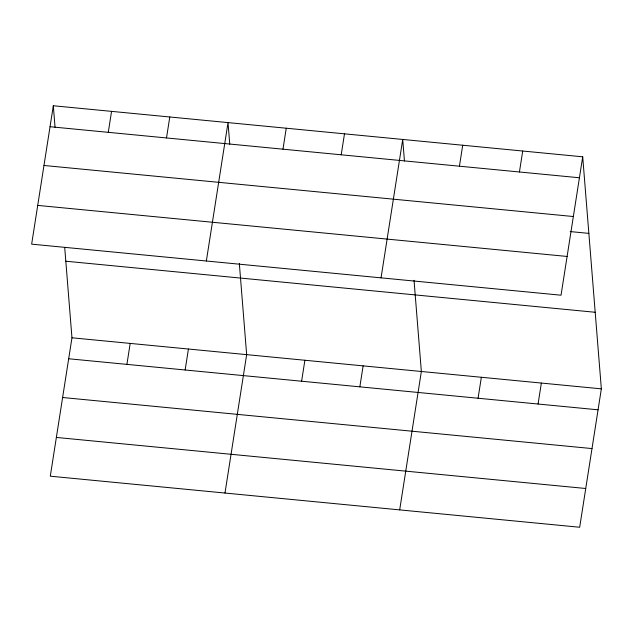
<?xml version="1.0" encoding="UTF-8"?>
<svg xmlns="http://www.w3.org/2000/svg" width="633" height="633" viewBox="0 0 633 633"><rect width="100%" height="100%" fill="white"/><g stroke="black" fill="none" stroke-linecap="round" stroke-linejoin="round"><path stroke-width="0.95" d="M53.322 105.751L31.65 244.156L561.036 295.207L582.708 156.81L53.322 105.751L55.055 127.352M64.716 247.582L71.964 337.793L50.292 476.19L579.678 527.249L601.35 388.844L582.708 156.81M108.275 132.337L111.558 111.368M126.909 364.371L130.192 343.41M166.503 137.954L169.786 116.986M185.145 369.989L188.428 349.02M206.35 261.002L228.022 122.604L229.755 144.197M224.984 493.044L246.656 354.638L239.337 263.455M282.975 149.182L286.251 128.214M301.609 381.224L304.892 360.256M341.203 154.8L344.487 133.832M359.845 386.834L363.128 365.874M381.05 277.847L402.723 139.45L404.455 161.043M399.684 509.889L421.356 371.484L414.037 280.308M459.431 166.202L462.715 145.234M478.073 398.236L481.357 377.276M519.432 171.986L522.716 151.018M538.066 404.028L541.35 383.06M50.039 126.719L579.432 177.77M43.97 165.474L573.363 216.526M570.175 231.575L588.864 233.379M37.719 205.401L567.105 256.452M65.808 261.215L595.202 312.275M71.964 337.793L601.35 388.844M68.68 358.761L598.066 409.812M62.612 397.508L591.997 448.568M56.361 437.443L585.747 488.494"/></g></svg>
